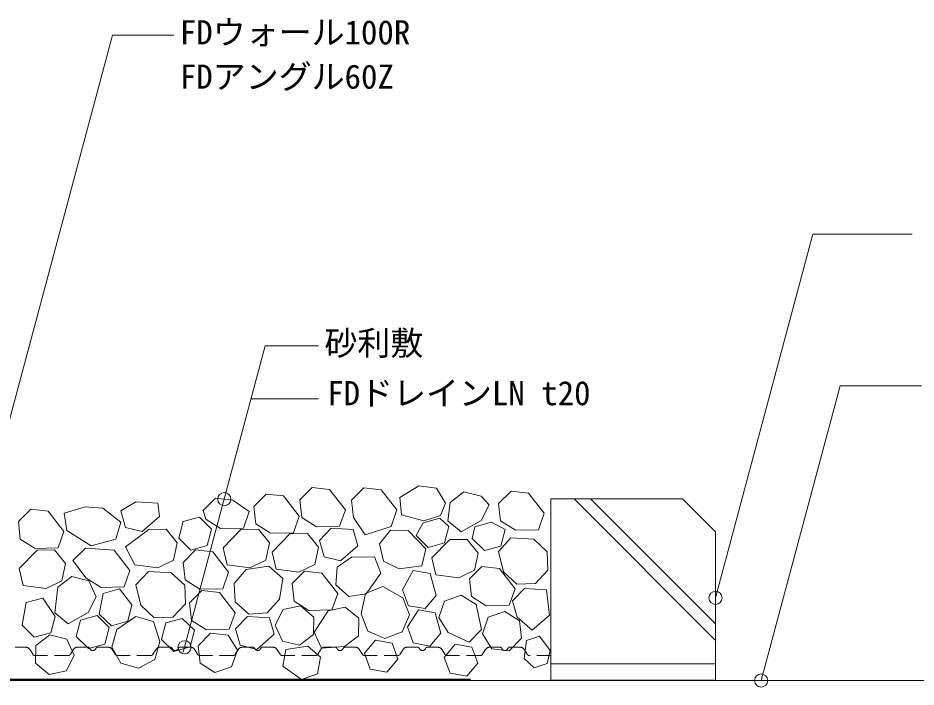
# Model space of a CAD drawing. Units: millimetres, scale not verified. Extents: x -1485 to 1485, y -1050 to 1050.
# Drawn here: x -233 to 312, y -248 to 158 of the extents above; entities that cross this region are included whole.
import ezdxf
from ezdxf.enums import TextEntityAlignment as Align

# ---------------------------------------------------------------- set-up
doc = ezdxf.new("R2010")
doc.units = ezdxf.units.MM
doc.header["$LTSCALE"] = 7
doc.linetypes.add('DASHED1', pattern=[1.8, 1.2, -0.6])
for name, color, linetype, lineweight in [('0-2_HATCH', 9, 'Continuous', 18), ('0-3_KUTAI', 3, 'Continuous', 18), ('0-4_BOUSUI', 1, 'Continuous', 18), ('0-9_MOJI', 7, 'Continuous', 18), ('0-A_ecom', 7, 'Continuous', 9), ('0-F_FD-L', 8, 'DASHED1', 18)]:
    doc.layers.add(name, color=color, linetype=linetype, lineweight=lineweight)
doc.styles.add('ＭＳ ゴシック', font='')
doc.styles.get('ＭＳ ゴシック').set_extended_font_data('MS Gothic')

msp = doc.modelspace()

# ---------------------------------------------------------------- linework, layer by layer
at = {"layer": '0-2_HATCH'}
for p, q in [((190.316, -219.666), (104.451, -133.801)), ((190.316, -209.666), (114.451, -133.801))]:
    msp.add_line(p, q, dxfattribs=at)
at = {"layer": '0-3_KUTAI'}
for points in [[(90.316, -233.801), (190.316, -233.801), (190.316, -153.801), (170.316, -133.801), (90.316, -133.801)], [(90.316, -243.801), (190.316, -243.801), (190.316, -233.801), (90.316, -233.801)]]:
    msp.add_lwpolyline(points, close=True, dxfattribs=at)
at = {"layer": '0-4_BOUSUI'}
msp.add_line((-926.14, -243.801), (341.133, -243.937), dxfattribs=at)
at = {"layer": '0-9_MOJI'}
for p, q in [((-253.873, -144.201), (-175.695, 147.566)), ((-175.695, 147.566), (-138.384, 147.566)), ((190.316, -193.801), (249.409, 26.737)), ((249.409, 26.737), (309.661, 26.737)), ((-132.685, -226.801), (-82.903, -41.01)), ((-82.903, -41.01), (-50.66, -41.01)), ((217.914, -243.924), (265.819, -65.139)), ((265.819, -65.139), (315.323, -65.139)), ((-91.477, -73.01), (-50.66, -73.01))]:
    msp.add_line(p, q, dxfattribs=at)
for centre in [(-107.799, -133.923), (190.316, -193.801), (-131.882, -223.801), (217.914, -243.924)]:
    msp.add_circle(centre, 4, dxfattribs=at)
at = {"layer": '0-A_ecom', "color": 1, "lineweight": 18}
for p, q in [((41.696, -243.201), (-926.14, -243.201)), ((41.696, -243.801), (-926.14, -243.801))]:
    msp.add_line(p, q, dxfattribs=at)
for points in [[(-54.461, -126.895), (-43.876, -128.091), (-34.335, -140.345), (-37.857, -150.398), (-51.79, -150.681), (-60.808, -145.01), (-61.996, -134.424)], [(-23.138, -127.021), (-12.553, -128.218), (-3.012, -140.471), (-6.534, -150.525), (-22.249, -155.513), (-29.484, -145.136), (-30.673, -134.55)], [(20.88, -127.204), (10.32, -125.809), (-1.181, -132.871), (-0.192, -143.477), (13.26, -147.116), (23.38, -143.792), (26.374, -136.331)], [(37.652, -129.5), (29.192, -135.974), (27.828, -147.059), (36.022, -153.866), (48.113, -146.938), (52.926, -137.435), (47.987, -132.078)], [(66.198, -129.039), (76.783, -130.236), (86.324, -142.49), (82.802, -152.543), (68.869, -152.825), (59.852, -147.154), (58.663, -136.569)], [(-157.634, -153.569), (-167.643, -151.045), (-170.461, -141.114), (-161.48, -135.496), (-148.166, -136.279), (-147.138, -144.422)], [(-113.091, -133.324), (-102.506, -134.521), (-92.607, -141.414), (-96.129, -151.467), (-110.062, -151.749), (-119.08, -146.078), (-120.626, -140.854)], [(-82.388, -130.827), (-71.803, -132.023), (-62.262, -144.277), (-65.784, -154.33), (-79.717, -154.612), (-88.735, -148.942), (-89.923, -138.356)], [(-225.189, -140.047), (-214.604, -141.244), (-205.063, -153.498), (-208.585, -163.551), (-222.518, -163.833), (-231.535, -158.163), (-232.724, -147.577)], [(-203.318, -152.924), (-188.583, -162.336), (-173.625, -158.159), (-170.478, -147.983), (-181.511, -139.47), (-192.133, -138.666), (-204.898, -142.39)], [(-135.415, -157.569), (-128.099, -164.852), (-118.135, -162.157), (-115.486, -152.181), (-122.801, -144.898), (-132.766, -147.592)], [(8.626, -155.93), (15.942, -163.213), (25.907, -160.519), (28.556, -150.542), (22.94, -145.515), (12.976, -148.209)], [(-143.014, -152.24), (-153.666, -152.308), (-167.796, -162.875), (-162.015, -173.852), (-148.191, -175.609), (-138.623, -170.926), (-136.319, -160.526)], [(-87.024, -152.24), (-97.676, -152.308), (-108.462, -163.482), (-106.026, -173.852), (-92.201, -175.609), (-82.634, -170.926), (-80.33, -160.526)], [(-37.258, -171.419), (-47.267, -168.894), (-50.085, -158.964), (-42.895, -151.558), (-29.58, -152.341), (-26.762, -162.271)], [(42.696, -157.835), (50.011, -165.118), (59.976, -162.423), (62.625, -152.447), (54.284, -147.964), (44.32, -150.658)], [(-57.297, -154.82), (-67.949, -154.888), (-78.735, -166.062), (-76.299, -176.431), (-62.474, -178.189), (-52.907, -173.506), (-50.603, -163.106)], [(-6.845, -152.791), (3.807, -152.859), (14.593, -164.033), (12.156, -174.403), (-1.668, -176.16), (-11.236, -171.477), (-13.54, -161.077)], [(61.597, -177.942), (58.537, -165.61), (66.177, -157.428), (80.041, -158.188), (88.223, -165.828), (88.607, -177.015), (80.967, -185.198), (69.779, -185.581)], [(39.636, -158.327), (28.984, -158.395), (18.198, -169.569), (20.635, -179.939), (34.459, -181.696), (44.027, -177.013), (46.331, -166.613)], [(-210.737, -164.725), (-221.389, -164.793), (-232.175, -175.967), (-229.738, -186.337), (-215.914, -188.094), (-206.346, -183.411), (-204.042, -173.011)], [(-192.08, -163.72), (-174.636, -164.917), (-165.095, -177.17), (-168.617, -187.224), (-182.55, -187.506), (-191.567, -181.835), (-199.615, -171.249)], [(-125.264, -164.778), (-114.68, -165.975), (-105.139, -178.228), (-108.661, -188.281), (-122.594, -188.564), (-131.611, -182.893), (-132.8, -172.307)], [(-32.27, -193.093), (-21.745, -191.448), (-12.733, -178.8), (-16.679, -168.905), (-30.611, -169.215), (-39.38, -175.264), (-40.118, -185.89)], [(-158.42, -198.329), (-161.48, -185.998), (-153.84, -177.816), (-139.977, -178.576), (-131.794, -186.215), (-131.411, -197.403), (-139.05, -205.585), (-150.238, -205.969)], [(-74.244, -194.616), (-72.335, -182.054), (-80.698, -174.612), (-94.432, -176.648), (-101.874, -185.011), (-101.224, -196.186), (-92.862, -203.628), (-81.687, -202.978)], [(-59.116, -177.649), (-48.531, -178.846), (-38.99, -191.1), (-42.512, -201.153), (-56.445, -201.435), (-65.462, -195.764), (-66.651, -185.179)], [(20.738, -192.428), (14.126, -200.354), (3.955, -198.591), (0.397, -188.902), (6.871, -177.241), (17.042, -179.004)], [(48.516, -174.851), (59.101, -176.048), (68.642, -188.302), (65.12, -198.355), (51.187, -198.637), (42.17, -192.966), (40.981, -182.381)], [(-200.285, -180.961), (-208.745, -187.434), (-210.619, -202.851), (-202.425, -209.658), (-190.334, -202.729), (-185.521, -193.227), (-189.949, -183.539)], [(-163.803, -198.012), (-166.328, -208.021), (-176.258, -210.839), (-183.664, -203.648), (-181.352, -191.098), (-171.421, -188.28)], [(-121.34, -189.401), (-110.756, -190.598), (-101.215, -202.852), (-104.737, -212.905), (-118.669, -213.187), (-127.687, -207.516), (-128.875, -196.931)], [(-24.651, -203.52), (-22.065, -191.08), (-11.634, -187.016), (0.531, -193.709), (4.595, -204.139), (0.093, -214.388), (-10.338, -218.452), (-20.587, -213.95)], [(79.103, -213.478), (69.98, -205.533), (67.162, -195.603), (74.353, -188.197), (87.667, -188.98), (89.599, -204.33)], [(-230.379, -210.423), (-223.064, -217.705), (-213.099, -215.011), (-210.45, -205.034), (-217.973, -194.022), (-227.938, -196.716)], [(35.985, -192.262), (45.006, -197.927), (48.295, -213.105), (40.764, -220.639), (28.085, -214.856), (22.416, -205.838), (25.931, -195.782)], [(-61.635, -198.664), (-72.064, -200.833), (-76.871, -210.339), (-72.437, -220.024), (-62.1, -222.595), (-53.644, -216.117), (-53.437, -205.466)], [(-34.398, -199.439), (-44.827, -201.608), (-53.196, -214.69), (-48.762, -224.375), (-34.862, -223.37), (-26.407, -216.892), (-26.2, -206.241)], [(3.325, -211.468), (6.762, -221.201), (16.91, -223.091), (23.621, -215.247), (20.16, -202.964), (10.012, -201.074)], [(-197.579, -217.262), (-190.263, -224.544), (-180.299, -221.85), (-177.65, -211.873), (-184.965, -204.591), (-194.93, -207.285)], [(-146.925, -220.37), (-150.648, -208.222), (-161.409, -205.138), (-172.905, -212.925), (-175.989, -223.686), (-170.56, -233.476), (-159.799, -236.56), (-150.009, -231.131)], [(-125.924, -213.437), (-128.449, -223.446), (-138.379, -226.265), (-145.785, -219.074), (-143.26, -209.065), (-133.33, -206.247)], [(-88.096, -225.059), (-98.105, -222.535), (-100.923, -212.604), (-93.733, -205.199), (-80.419, -205.981), (-77.6, -215.912)], [(62.365, -202.102), (71.386, -207.767), (72.581, -218.352), (65.051, -225.886), (54.465, -224.696), (48.796, -215.678), (52.312, -205.623)], [(-213.57, -216.293), (-222.03, -222.766), (-222.244, -233.416), (-214.05, -240.223), (-203.62, -238.061), (-198.806, -228.559), (-203.235, -218.871)], [(-116.104, -215.337), (-105.52, -216.534), (-99.856, -225.556), (-103.378, -235.609), (-113.433, -239.123), (-122.451, -233.452), (-123.639, -222.867)], [(74.173, -230.644), (80.259, -236.225), (88.136, -233.746), (89.927, -225.684), (83.552, -217.128), (75.676, -219.607)], [(-60.954, -243.43), (-51.22, -239.992), (-49.331, -229.844), (-57.174, -223.134), (-70.359, -225.142), (-72.249, -235.29)], [(-22.732, -227.283), (-19.295, -237.017), (-9.147, -238.906), (-2.436, -231.063), (-5.874, -221.33), (-16.022, -219.44)], [(46.017, -233.431), (39.404, -241.357), (29.234, -239.594), (25.675, -229.905), (32.287, -221.978), (42.458, -223.741)]]:
    msp.add_lwpolyline(points, close=True, dxfattribs=at)
at = {"layer": '0-F_FD-L'}
for p, q in [((-228.233, -223.801), (-234.706, -223.801)), ((-223.971, -228.073), (-225.66, -225.257)), ((-202.383, -228.801), (-222.685, -228.801)), ((-199.408, -225.257), (-201.097, -228.073)), ((-190.363, -223.801), (-196.836, -223.801)), ((-178.233, -223.801), (-184.706, -223.801)), ((-173.971, -228.073), (-175.66, -225.257)), ((-152.383, -228.801), (-172.685, -228.801)), ((-149.408, -225.257), (-151.097, -228.073)), ((-140.363, -223.801), (-146.836, -223.801)), ((-128.233, -223.801), (-134.706, -223.801)), ((-123.971, -228.073), (-125.66, -225.257)), ((-102.383, -228.801), (-122.685, -228.801)), ((-99.408, -225.257), (-101.097, -228.073)), ((-90.363, -223.801), (-96.836, -223.801)), ((-78.233, -223.801), (-84.706, -223.801)), ((-73.971, -228.073), (-75.66, -225.257)), ((-52.383, -228.801), (-72.685, -228.801)), ((-49.408, -225.257), (-51.097, -228.073)), ((-40.363, -223.801), (-46.836, -223.801)), ((-28.233, -223.801), (-34.706, -223.801)), ((-23.971, -228.073), (-25.66, -225.257)), ((-2.383, -228.801), (-22.685, -228.801)), ((0.592, -225.257), (-1.097, -228.073)), ((9.637, -223.801), (3.164, -223.801)), ((21.767, -223.801), (15.294, -223.801)), ((26.029, -228.073), (24.34, -225.257)), ((47.617, -228.801), (27.315, -228.801)), ((50.592, -225.257), (48.903, -228.073)), ((59.637, -223.801), (53.164, -223.801)), ((71.767, -223.801), (65.294, -223.801)), ((76.029, -228.073), (74.34, -225.257)), ((90.316, -228.801), (77.315, -228.801))]:
    msp.add_line(p, q, dxfattribs=at)
for centre, radius, start, end in [((-228.233, -226.801), 3, 30.96376, 90), ((-222.685, -227.301), 1.5, 210.96376, 270), ((-202.383, -227.301), 1.5, 270, 329.03624), ((-196.836, -226.801), 3, 90, 149.03624), ((-190.363, -224.801), 1, 19.47122, 90), ((-187.534, -223.801), 2, 199.47122, 270), ((-187.534, -223.801), 2, 270, 340.52878), ((-184.706, -224.801), 1, 90, 160.52878), ((-178.233, -226.801), 3, 30.96376, 90), ((-172.685, -227.301), 1.5, 210.96376, 270), ((-152.383, -227.301), 1.5, 270, 329.03624), ((-146.836, -226.801), 3, 90, 149.03624), ((-140.363, -224.801), 1, 19.47122, 90), ((-137.534, -223.801), 2, 199.47122, 270), ((-137.534, -223.801), 2, 270, 340.52878), ((-134.706, -224.801), 1, 90, 160.52878), ((-128.233, -226.801), 3, 30.96376, 90), ((-122.685, -227.301), 1.5, 210.96376, 270), ((-102.383, -227.301), 1.5, 270, 329.03624), ((-96.836, -226.801), 3, 90, 149.03624), ((-90.363, -224.801), 1, 19.47122, 90), ((-87.534, -223.801), 2, 199.47122, 270), ((-87.534, -223.801), 2, 270, 340.52878), ((-84.706, -224.801), 1, 90, 160.52878), ((-78.233, -226.801), 3, 30.96376, 90), ((-72.685, -227.301), 1.5, 210.96376, 270), ((-52.383, -227.301), 1.5, 270, 329.03624), ((-46.836, -226.801), 3, 90, 149.03624), ((-40.363, -224.801), 1, 19.47122, 90), ((-37.534, -223.801), 2, 199.47122, 270), ((-37.534, -223.801), 2, 270, 340.52878), ((-34.706, -224.801), 1, 90, 160.52878), ((-28.233, -226.801), 3, 30.96376, 90), ((-22.685, -227.301), 1.5, 210.96376, 270), ((-2.383, -227.301), 1.5, 270, 329.03624), ((3.164, -226.801), 3, 90, 149.03624), ((9.637, -224.801), 1, 19.47122, 90), ((12.466, -223.801), 2, 199.47122, 270), ((12.466, -223.801), 2, 270, 340.52878), ((15.294, -224.801), 1, 90, 160.52878), ((21.767, -226.801), 3, 30.96376, 90), ((27.315, -227.301), 1.5, 210.96376, 270), ((47.617, -227.301), 1.5, 270, 329.03624), ((53.164, -226.801), 3, 90, 149.03624), ((59.637, -224.801), 1, 19.47122, 90), ((62.466, -223.801), 2, 199.47122, 270), ((62.466, -223.801), 2, 270, 340.52878), ((65.294, -224.801), 1, 90, 160.52878), ((71.767, -226.801), 3, 30.96376, 90), ((77.315, -227.301), 1.5, 210.96376, 270)]:
    msp.add_arc(centre, radius, start, end, dxfattribs=at)

# ---------------------------------------------------------------- texts
at = {"layer": '0-9_MOJI', "style": 'ＭＳ ゴシック'}
for s, p in [('FDウォール100R', (-134.755, 137.566)), ('FDアングル60Z', (-134.733, 110.677)), ('砂利敷', (-47.03, -51.01)), ('FDドレインLN t20', (-45.336, -81.348))]:
    msp.add_text(s, height=14.66, dxfattribs=at).set_placement(p, align=Align.BOTTOM_LEFT)

doc.saveas('drawing.dxf')
